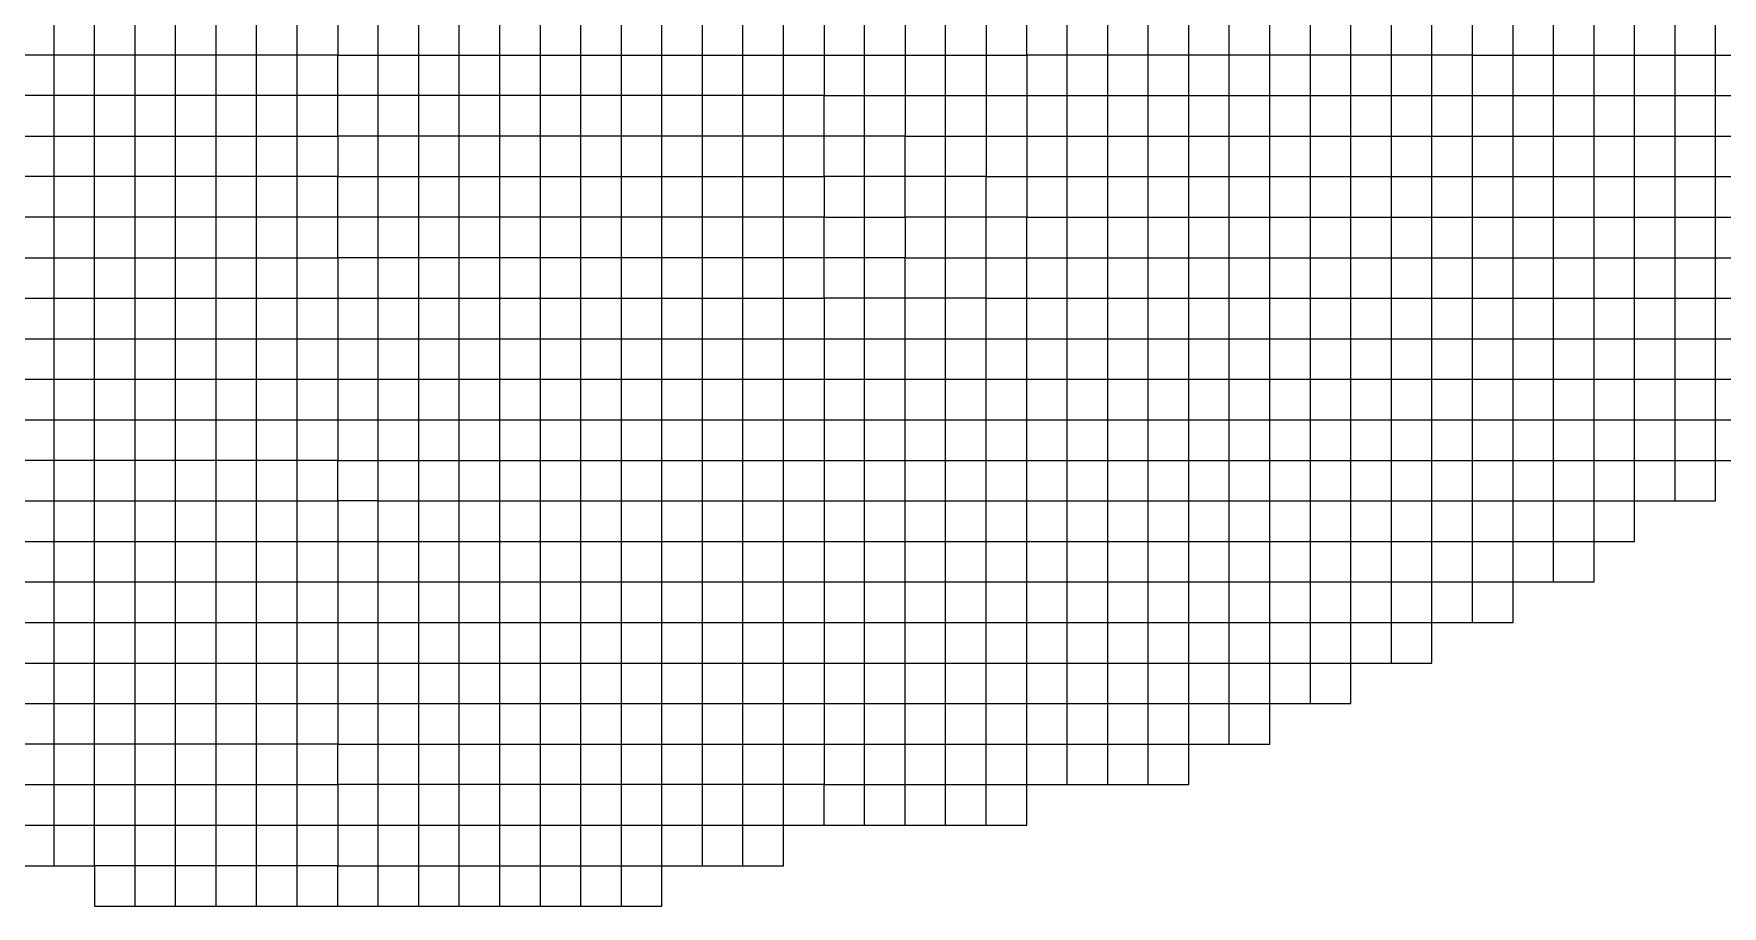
# Model space of a CAD drawing. Header units: millimetres. Extents: x 0 to 841, y 0 to 594.
# Drawn here: x 750.45 to 755.61, y 102.44 to 105.11 of the extents above; entities that cross this region are included whole.
import ezdxf
from ezdxf.enums import TextEntityAlignment as Align

# ---------------------------------------------------------------- set-up
doc = ezdxf.new("R2010")
doc.units = ezdxf.units.MM
doc.layers.add('TEXT', color=255, linetype='Continuous')
doc.styles.add('ECL', font='', dxfattribs={"width": 0.7, "height": 3})
doc.styles.get('ECL').set_extended_font_data('FangSong_GB2312')

# ---------------------------------------------------------------- blocks, each defined once
blk = doc.blocks.new('*U21')
at = {"color": 15, "linetype": 'Continuous'}
for points in [[(-23.43, -4.1885), (-23.2815, -4.1885), (-23.133, -4.1885), (-22.9845, -4.1885), (-22.836, -4.1885), (-22.6875, -4.1885), (-22.539, -4.1885), (-22.3905, -4.1885), (-22.242, -4.1885), (-22.242, -4.337), (-22.0935, -4.337), (-21.945, -4.337), (-21.7965, -4.337), (-21.648, -4.337), (-21.4995, -4.337), (-21.351, -4.337), (-21.2025, -4.337), (-21.054, -4.337), (-20.9055, -4.337), (-20.757, -4.337), (-20.6085, -4.337), (-20.46, -4.337), (-20.46, -4.4855), (-20.3115, -4.4855), (-20.163, -4.4855), (-20.0145, -4.4855), (-19.866, -4.4855), (-19.866, -4.337), (-19.7175, -4.337), (-19.569, -4.337), (-19.4205, -4.337), (-19.272, -4.337), (-19.1235, -4.337), (-18.975, -4.337), (-18.975, -4.1885), (-18.8265, -4.1885), (-18.678, -4.1885), (-18.5295, -4.1885), (-18.381, -4.1885), (-18.2325, -4.1885), (-18.084, -4.1885), (-17.9355, -4.1885), (-17.787, -4.1885), (-17.6385, -4.1885), (-17.49, -4.1885), (-17.3415, -4.1885), (-17.193, -4.1885), (-17.0445, -4.1885)], [(-18.5295, -3.446), (-18.381, -3.446), (-18.2325, -3.446), (-18.084, -3.446), (-17.9355, -3.446), (-17.787, -3.446), (-17.6385, -3.446), (-17.49, -3.446), (-17.3415, -3.446), (-17.193, -3.446), (-17.0445, -3.446)], [(-23.43, -5.822), (-23.2815, -5.822), (-23.133, -5.822), (-22.9845, -5.822), (-22.836, -5.822), (-22.6875, -5.822), (-22.539, -5.822), (-22.3905, -5.822), (-22.242, -5.822), (-22.242, -5.9705), (-22.0935, -5.9705), (-21.945, -5.9705), (-21.7965, -5.9705), (-21.648, -5.9705), (-21.4995, -5.9705), (-21.351, -5.9705), (-21.2025, -5.9705), (-21.054, -5.9705), (-20.9055, -5.9705), (-20.757, -5.9705), (-20.6085, -5.9705), (-20.46, -5.9705), (-20.3115, -5.9705), (-20.163, -5.9705), (-20.0145, -5.9705), (-19.866, -5.9705), (-19.866, -5.822), (-19.7175, -5.822), (-19.569, -5.822), (-19.4205, -5.822), (-19.272, -5.822), (-19.1235, -5.822), (-19.1235, -5.6735), (-19.1235, -5.525), (-19.1235, -5.3765), (-19.1235, -5.228), (-19.1235, -5.0795), (-19.1235, -4.931), (-19.1235, -4.7825), (-19.1235, -4.634), (-19.1235, -4.4855), (-19.1235, -4.337), (-19.1235, -4.1885), (-19.1235, -4.04), (-19.1235, -3.8915), (-19.1235, -3.743)], [(-23.43, -4.04), (-23.2815, -4.04), (-23.133, -4.04), (-22.9845, -4.04), (-22.836, -4.04), (-22.6875, -4.04), (-22.539, -4.04), (-22.3905, -4.04), (-22.242, -4.04), (-22.242, -4.1885), (-22.0935, -4.1885), (-21.945, -4.1885), (-21.7965, -4.1885), (-21.648, -4.1885), (-21.4995, -4.1885), (-21.351, -4.1885), (-21.2025, -4.1885), (-21.054, -4.1885), (-20.9055, -4.1885), (-20.757, -4.1885), (-20.6085, -4.1885), (-20.46, -4.1885), (-20.46, -4.337), (-20.3115, -4.337), (-20.163, -4.337), (-20.0145, -4.337), (-19.866, -4.337), (-19.866, -4.1885), (-19.7175, -4.1885), (-19.569, -4.1885), (-19.4205, -4.1885), (-19.272, -4.1885), (-19.272, -4.04), (-19.1235, -4.04), (-18.975, -4.04), (-18.975, -3.8915), (-18.8265, -3.8915), (-18.678, -3.8915), (-18.5295, -3.8915), (-18.381, -3.8915), (-18.2325, -3.8915), (-18.084, -3.8915)], [(-19.866, -5.9705), (-19.7175, -5.9705), (-19.7175, -5.822), (-19.7175, -5.6735), (-19.7175, -5.525), (-19.7175, -5.3765), (-19.7175, -5.228), (-19.7175, -5.0795), (-19.7175, -4.931), (-19.7175, -4.7825), (-19.7175, -4.634), (-19.7175, -4.4855), (-19.7175, -4.337), (-19.7175, -4.1885), (-19.7175, -4.04), (-19.7175, -3.8915)], [(-21.4995, -6.2675), (-21.4995, -6.119), (-21.4995, -5.9705), (-21.4995, -5.822), (-21.4995, -5.6735), (-21.4995, -5.525), (-21.4995, -5.3765), (-21.4995, -5.228), (-21.4995, -5.0795), (-21.4995, -4.931), (-21.4995, -4.7825), (-21.4995, -4.634), (-21.4995, -4.4855)]]:
    blk.add_lwpolyline(points, dxfattribs=at)
at = {"color": 22, "linetype": 'Continuous'}
for points in [[(-18.084, -3.149), (-17.9355, -3.149), (-17.787, -3.149), (-17.6385, -3.149), (-17.49, -3.149), (-17.3415, -3.149), (-17.193, -3.149), (-17.0445, -3.149)], [(-18.381, -3.2975), (-18.2325, -3.2975), (-18.084, -3.2975), (-17.9355, -3.2975), (-17.787, -3.2975), (-17.6385, -3.2975), (-17.49, -3.2975), (-17.3415, -3.2975), (-17.193, -3.2975), (-17.0445, -3.2975)], [(-23.43, -4.4855), (-23.2815, -4.4855), (-23.133, -4.4855), (-22.9845, -4.4855), (-22.836, -4.4855), (-22.6875, -4.4855), (-22.539, -4.4855), (-22.3905, -4.4855), (-22.242, -4.4855), (-22.242, -4.634), (-22.0935, -4.634), (-21.945, -4.634), (-21.7965, -4.634), (-21.648, -4.634), (-21.4995, -4.634), (-21.351, -4.634), (-21.2025, -4.634), (-21.054, -4.634), (-20.9055, -4.634), (-20.757, -4.634), (-20.6085, -4.634), (-20.46, -4.634), (-20.46, -4.7825), (-20.3115, -4.7825), (-20.163, -4.7825), (-20.0145, -4.7825), (-19.866, -4.7825), (-19.866, -4.634), (-19.7175, -4.634), (-19.569, -4.634), (-19.4205, -4.634), (-19.272, -4.634), (-19.1235, -4.634), (-18.975, -4.634), (-18.975, -4.4855), (-18.8265, -4.4855), (-18.678, -4.4855), (-18.5295, -4.4855), (-18.381, -4.4855), (-18.2325, -4.4855), (-18.084, -4.4855), (-17.9355, -4.4855), (-17.787, -4.4855), (-17.6385, -4.4855), (-17.49, -4.4855), (-17.3415, -4.4855), (-17.193, -4.4855), (-17.0445, -4.4855)], [(-23.43, -4.337), (-23.2815, -4.337), (-23.133, -4.337), (-22.9845, -4.337), (-22.836, -4.337), (-22.6875, -4.337), (-22.539, -4.337), (-22.3905, -4.337), (-22.242, -4.337), (-22.242, -4.4855), (-22.0935, -4.4855), (-21.945, -4.4855), (-21.7965, -4.4855), (-21.648, -4.4855), (-21.4995, -4.4855), (-21.351, -4.4855), (-21.2025, -4.4855), (-21.054, -4.4855), (-20.9055, -4.4855), (-20.757, -4.4855), (-20.6085, -4.4855), (-20.46, -4.4855), (-20.46, -4.634), (-20.3115, -4.634), (-20.163, -4.634), (-20.0145, -4.634), (-19.866, -4.634), (-19.866, -4.4855), (-19.7175, -4.4855), (-19.569, -4.4855), (-19.4205, -4.4855), (-19.272, -4.4855), (-19.1235, -4.4855), (-18.975, -4.4855), (-18.975, -4.337), (-18.8265, -4.337), (-18.678, -4.337), (-18.5295, -4.337), (-18.381, -4.337), (-18.2325, -4.337), (-18.084, -4.337), (-17.9355, -4.337), (-17.787, -4.337), (-17.6385, -4.337), (-17.49, -4.337), (-17.3415, -4.337), (-17.193, -4.337), (-17.0445, -4.337)], [(-22.0935, -4.7825), (-21.945, -4.7825), (-21.7965, -4.7825), (-21.648, -4.7825), (-21.4995, -4.7825), (-21.351, -4.7825), (-21.2025, -4.7825), (-21.054, -4.7825), (-20.9055, -4.7825), (-20.757, -4.7825), (-20.6085, -4.7825), (-20.46, -4.7825), (-20.46, -4.931), (-20.3115, -4.931), (-20.163, -4.931), (-20.0145, -4.931), (-19.866, -4.931), (-19.866, -4.7825), (-19.7175, -4.7825), (-19.569, -4.7825), (-19.4205, -4.7825), (-19.272, -4.7825), (-19.1235, -4.7825), (-18.975, -4.7825), (-18.975, -4.634), (-18.8265, -4.634), (-18.678, -4.634), (-18.5295, -4.634), (-18.381, -4.634), (-18.2325, -4.634), (-18.084, -4.634), (-17.9355, -4.634), (-17.787, -4.634), (-17.6385, -4.634), (-17.49, -4.634), (-17.3415, -4.634), (-17.193, -4.634), (-17.193, -4.4855), (-17.193, -4.337), (-17.193, -4.1885), (-17.193, -4.04), (-17.193, -3.8915), (-17.193, -3.743), (-17.193, -3.5945), (-17.193, -3.446), (-17.193, -3.2975), (-17.193, -3.149), (-17.193, -3.0005)], [(-17.3415, -4.7825), (-17.3415, -4.634), (-17.3415, -4.4855), (-17.3415, -4.337), (-17.3415, -4.1885), (-17.3415, -4.04), (-17.3415, -3.8915), (-17.3415, -3.743), (-17.3415, -3.5945), (-17.3415, -3.446), (-17.3415, -3.2975), (-17.3415, -3.149), (-17.3415, -3.0005), (-17.3415, -2.852), (-17.3415, -2.7035), (-17.3415, -2.555)], [(-23.43, -4.931), (-23.2815, -4.931), (-23.133, -4.931), (-22.9845, -4.931), (-22.836, -4.931), (-22.6875, -4.931), (-22.539, -4.931), (-22.3905, -4.931), (-22.242, -4.931), (-22.242, -5.0795), (-22.0935, -5.0795), (-21.945, -5.0795), (-21.7965, -5.0795), (-21.648, -5.0795), (-21.4995, -5.0795), (-21.351, -5.0795), (-21.2025, -5.0795), (-21.054, -5.0795), (-20.9055, -5.0795), (-20.757, -5.0795), (-20.6085, -5.0795), (-20.46, -5.0795), (-20.46, -5.228), (-20.3115, -5.228), (-20.163, -5.228), (-20.0145, -5.228), (-19.866, -5.228), (-19.866, -5.0795), (-19.7175, -5.0795), (-19.569, -5.0795), (-19.4205, -5.0795), (-19.272, -5.0795), (-19.1235, -5.0795), (-18.975, -5.0795), (-18.975, -4.931), (-18.8265, -4.931), (-18.678, -4.931), (-18.5295, -4.931), (-18.381, -4.931), (-18.2325, -4.931), (-18.084, -4.931), (-17.9355, -4.931), (-17.787, -4.931), (-17.6385, -4.931), (-17.6385, -4.7825), (-17.6385, -4.634), (-17.6385, -4.4855), (-17.6385, -4.337), (-17.6385, -4.1885), (-17.6385, -4.04), (-17.6385, -3.8915), (-17.6385, -3.743), (-17.6385, -3.5945), (-17.6385, -3.446), (-17.6385, -3.2975), (-17.6385, -3.149), (-17.6385, -3.0005)], [(-19.866, -4.04), (-19.866, -3.8915), (-19.7175, -3.8915), (-19.569, -3.8915), (-19.4205, -3.8915), (-19.272, -3.8915), (-19.272, -3.743), (-19.1235, -3.743), (-18.975, -3.743), (-18.975, -3.5945), (-18.8265, -3.5945), (-18.678, -3.5945), (-18.5295, -3.5945), (-18.381, -3.5945), (-18.2325, -3.5945), (-18.084, -3.5945), (-17.9355, -3.5945), (-17.787, -3.5945), (-17.6385, -3.5945), (-17.49, -3.5945), (-17.3415, -3.5945), (-17.193, -3.5945), (-17.0445, -3.5945)], [(-19.272, -4.1885), (-19.1235, -4.1885), (-18.975, -4.1885), (-18.975, -4.04), (-18.8265, -4.04), (-18.678, -4.04), (-18.5295, -4.04), (-18.381, -4.04), (-18.2325, -4.04), (-18.084, -4.04), (-17.9355, -4.04), (-17.787, -4.04), (-17.6385, -4.04), (-17.49, -4.04), (-17.3415, -4.04), (-17.193, -4.04), (-17.0445, -4.04)]]:
    blk.add_lwpolyline(points, dxfattribs=at)
at = {"color": 47, "linetype": 'Continuous'}
for points in [[(-20.9055, -6.119), (-20.9055, -5.9705), (-20.9055, -5.822), (-20.9055, -5.6735), (-20.9055, -5.525), (-20.9055, -5.3765), (-20.9055, -5.228), (-20.9055, -5.0795), (-20.9055, -4.931), (-20.9055, -4.7825), (-20.9055, -4.634), (-20.9055, -4.4855), (-20.9055, -4.337), (-20.9055, -4.1885), (-20.9055, -4.04), (-20.9055, -3.8915), (-20.9055, -3.743), (-20.9055, -3.5945), (-20.9055, -3.446), (-20.9055, -3.2975), (-20.9055, -3.149), (-20.9055, -3.0005)], [(-23.43, -5.9705), (-23.2815, -5.9705), (-23.133, -5.9705), (-22.9845, -5.9705), (-22.836, -5.9705), (-22.6875, -5.9705), (-22.539, -5.9705), (-22.3905, -5.9705), (-22.242, -5.9705), (-22.242, -6.119), (-22.0935, -6.119), (-21.945, -6.119), (-21.7965, -6.119), (-21.648, -6.119), (-21.4995, -6.119), (-21.351, -6.119), (-21.2025, -6.119), (-21.054, -6.119), (-20.9055, -6.119), (-20.757, -6.119), (-20.6085, -6.119), (-20.6085, -5.9705), (-20.6085, -5.822), (-20.6085, -5.6735), (-20.6085, -5.525), (-20.6085, -5.3765), (-20.6085, -5.228), (-20.6085, -5.0795), (-20.6085, -4.931), (-20.6085, -4.7825), (-20.6085, -4.634), (-20.6085, -4.4855), (-20.6085, -4.337)]]:
    blk.add_lwpolyline(points, dxfattribs=at)
at = {"color": 87, "linetype": 'Continuous'}
for points in [[(-21.351, -6.2675), (-21.351, -6.119), (-21.351, -5.9705), (-21.351, -5.822), (-21.351, -5.6735), (-21.351, -5.525), (-21.351, -5.3765), (-21.351, -5.228), (-21.351, -5.0795), (-21.351, -4.931), (-21.351, -4.7825), (-21.351, -4.634), (-21.351, -4.4855), (-21.351, -4.337), (-21.351, -4.1885), (-21.351, -4.04), (-21.351, -3.8915), (-21.351, -3.743), (-21.351, -3.5945), (-21.351, -3.446), (-21.351, -3.2975), (-21.351, -3.149), (-21.351, -3.0005)], [(-21.648, -6.2675), (-21.648, -6.119), (-21.648, -5.9705), (-21.648, -5.822), (-21.648, -5.6735), (-21.648, -5.525), (-21.648, -5.3765), (-21.648, -5.228), (-21.648, -5.0795), (-21.648, -4.931), (-21.648, -4.7825), (-21.648, -4.634), (-21.648, -4.4855), (-21.648, -4.337), (-21.648, -4.1885), (-21.648, -4.04), (-21.648, -3.8915), (-21.648, -3.743), (-21.648, -3.5945), (-21.648, -3.446), (-21.648, -3.2975), (-21.648, -3.149), (-21.648, -3.0005)]]:
    blk.add_lwpolyline(points, dxfattribs=at)
at = {"color": 97, "linetype": 'Continuous'}
for points in [[(-20.757, -4.7825), (-20.757, -4.634), (-20.757, -4.4855), (-20.757, -4.337), (-20.757, -4.1885), (-20.757, -4.04), (-20.757, -3.8915), (-20.757, -3.743), (-20.757, -3.5945), (-20.757, -3.446), (-20.757, -3.2975), (-20.757, -3.149), (-20.757, -3.0005)], [(-20.6085, -4.337), (-20.6085, -4.1885), (-20.6085, -4.04), (-20.6085, -3.8915), (-20.6085, -3.743), (-20.6085, -3.5945), (-20.6085, -3.446), (-20.6085, -3.2975), (-20.6085, -3.149), (-20.6085, -3.0005)], [(-22.9845, -4.4855), (-22.9845, -4.337), (-22.9845, -4.1885), (-22.9845, -4.04), (-22.9845, -3.8915), (-22.9845, -3.743), (-22.9845, -3.5945), (-22.9845, -3.446), (-22.9845, -3.2975), (-22.9845, -3.149), (-22.9845, -3.0005)], [(-23.2815, -4.337), (-23.2815, -4.1885), (-23.2815, -4.04), (-23.2815, -3.8915), (-23.2815, -3.743), (-23.2815, -3.5945), (-23.2815, -3.446), (-23.2815, -3.2975), (-23.2815, -3.149), (-23.2815, -3.0005)], [(-21.4995, -4.4855), (-21.4995, -4.337), (-21.4995, -4.1885), (-21.4995, -4.04), (-21.4995, -3.8915), (-21.4995, -3.743), (-21.4995, -3.5945), (-21.4995, -3.446), (-21.4995, -3.2975), (-21.4995, -3.149), (-21.4995, -3.0005)], [(-21.054, -4.4855), (-21.054, -4.337), (-21.054, -4.1885), (-21.054, -4.04), (-21.054, -3.8915), (-21.054, -3.743), (-21.054, -3.5945), (-21.054, -3.446), (-21.054, -3.2975), (-21.054, -3.149), (-21.054, -3.0005)], [(-21.2025, -4.4855), (-21.2025, -4.337), (-21.2025, -4.1885), (-21.2025, -4.04), (-21.2025, -3.8915), (-21.2025, -3.743), (-21.2025, -3.5945), (-21.2025, -3.446), (-21.2025, -3.2975), (-21.2025, -3.149), (-21.2025, -3.0005)], [(-20.3115, -4.337), (-20.3115, -4.1885), (-20.3115, -4.04), (-20.3115, -3.8915), (-20.3115, -3.743), (-20.3115, -3.5945), (-20.3115, -3.446), (-20.3115, -3.2975), (-20.3115, -3.149), (-20.3115, -3.0005)]]:
    blk.add_lwpolyline(points, dxfattribs=at)
at = {"color": 57, "linetype": 'Continuous'}
blk.add_lwpolyline([(-22.6875, -6.2675), (-22.6875, -6.119), (-22.6875, -5.9705), (-22.6875, -5.822), (-22.6875, -5.6735), (-22.6875, -5.525), (-22.6875, -5.3765), (-22.6875, -5.228), (-22.6875, -5.0795), (-22.6875, -4.931), (-22.6875, -4.7825), (-22.6875, -4.634), (-22.6875, -4.4855), (-22.6875, -4.337), (-22.6875, -4.1885), (-22.6875, -4.04), (-22.6875, -3.8915), (-22.6875, -3.743), (-22.6875, -3.5945), (-22.6875, -3.446), (-22.6875, -3.2975), (-22.6875, -3.149), (-22.6875, -3.0005)], dxfattribs=at)
at = {"color": 77, "linetype": 'Continuous'}
for points in [[(-22.3905, -6.2675), (-22.3905, -6.119), (-22.3905, -5.9705), (-22.3905, -5.822), (-22.3905, -5.6735), (-22.3905, -5.525), (-22.3905, -5.3765), (-22.3905, -5.228), (-22.3905, -5.0795), (-22.3905, -4.931), (-22.3905, -4.7825), (-22.3905, -4.634), (-22.3905, -4.4855), (-22.3905, -4.337), (-22.3905, -4.1885), (-22.3905, -4.04), (-22.3905, -3.8915), (-22.3905, -3.743), (-22.3905, -3.5945), (-22.3905, -3.446), (-22.3905, -3.2975), (-22.3905, -3.149), (-22.3905, -3.0005)], [(-17.787, -4.337), (-17.787, -4.1885), (-17.787, -4.04), (-17.787, -3.8915), (-17.787, -3.743), (-17.787, -3.5945), (-17.787, -3.446), (-17.787, -3.2975), (-17.787, -3.149), (-17.787, -3.0005)]]:
    blk.add_lwpolyline(points, dxfattribs=at)
at = {"color": 86, "linetype": 'Continuous'}
blk.add_lwpolyline([(-23.133, -4.337), (-23.133, -4.1885), (-23.133, -4.04), (-23.133, -3.8915), (-23.133, -3.743), (-23.133, -3.5945), (-23.133, -3.446), (-23.133, -3.2975), (-23.133, -3.149), (-23.133, -3.0005)], dxfattribs=at)
at = {"color": 67, "linetype": 'Continuous'}
blk.add_lwpolyline([(-20.0145, -5.9705), (-20.0145, -5.822), (-20.0145, -5.6735), (-20.0145, -5.525), (-20.0145, -5.3765), (-20.0145, -5.228), (-20.0145, -5.0795), (-20.0145, -4.931), (-20.0145, -4.7825), (-20.0145, -4.634), (-20.0145, -4.4855), (-20.0145, -4.337), (-20.0145, -4.1885), (-20.0145, -4.04), (-20.0145, -3.8915), (-20.0145, -3.743), (-20.0145, -3.5945), (-20.0145, -3.446), (-20.0145, -3.2975), (-20.0145, -3.149), (-20.0145, -3.0005)], dxfattribs=at)
at = {"color": 84, "linetype": 'Continuous'}
for points in [[(-22.836, -4.337), (-22.836, -4.1885), (-22.836, -4.04), (-22.836, -3.8915), (-22.836, -3.743), (-22.836, -3.5945), (-22.836, -3.446), (-22.836, -3.2975), (-22.836, -3.149), (-22.836, -3.0005)], [(-21.945, -5.6735), (-21.945, -5.525), (-21.945, -5.3765), (-21.945, -5.228), (-21.945, -5.0795), (-21.945, -4.931), (-21.945, -4.7825), (-21.945, -4.634), (-21.945, -4.4855), (-21.945, -4.337), (-21.945, -4.1885), (-21.945, -4.04), (-21.945, -3.8915), (-21.945, -3.743), (-21.945, -3.5945), (-21.945, -3.446), (-21.945, -3.2975), (-21.945, -3.149), (-21.945, -3.0005)], [(-21.7965, -5.6735), (-21.7965, -5.525), (-21.7965, -5.3765), (-21.7965, -5.228), (-21.7965, -5.0795), (-21.7965, -4.931), (-21.7965, -4.7825), (-21.7965, -4.634), (-21.7965, -4.4855), (-21.7965, -4.337), (-21.7965, -4.1885), (-21.7965, -4.04), (-21.7965, -3.8915), (-21.7965, -3.743), (-21.7965, -3.5945), (-21.7965, -3.446), (-21.7965, -3.2975), (-21.7965, -3.149), (-21.7965, -3.0005)], [(-19.866, -4.04), (-20.0145, -4.04), (-20.163, -4.04), (-20.163, -3.8915), (-20.3115, -3.8915), (-20.46, -3.8915), (-20.46, -3.743), (-20.6085, -3.743), (-20.757, -3.743), (-20.9055, -3.743), (-21.054, -3.743), (-21.2025, -3.743), (-21.351, -3.743), (-21.4995, -3.743), (-21.648, -3.743), (-21.7965, -3.743), (-21.945, -3.743), (-22.0935, -3.743), (-22.242, -3.743), (-22.242, -3.5945), (-22.3905, -3.5945), (-22.539, -3.5945), (-22.6875, -3.5945), (-22.836, -3.5945), (-22.9845, -3.5945), (-23.133, -3.5945), (-23.2815, -3.5945), (-23.43, -3.5945)], [(-20.163, -4.1885), (-20.163, -4.04), (-20.3115, -4.04), (-20.46, -4.04), (-20.46, -3.8915), (-20.6085, -3.8915), (-20.757, -3.8915), (-20.9055, -3.8915), (-21.054, -3.8915), (-21.2025, -3.8915), (-21.351, -3.8915), (-21.4995, -3.8915), (-21.648, -3.8915), (-21.7965, -3.8915), (-21.945, -3.8915), (-22.0935, -3.8915), (-22.242, -3.8915), (-22.242, -3.743), (-22.3905, -3.743), (-22.539, -3.743), (-22.6875, -3.743), (-22.836, -3.743), (-22.9845, -3.743), (-23.133, -3.743), (-23.2815, -3.743), (-23.43, -3.743)]]:
    blk.add_lwpolyline(points, dxfattribs=at)
at = {"color": 76, "linetype": 'Continuous'}
for points in [[(-22.0935, -6.2675), (-22.0935, -6.119), (-22.0935, -5.9705), (-22.0935, -5.822), (-22.0935, -5.6735), (-22.0935, -5.525), (-22.0935, -5.3765), (-22.0935, -5.228), (-22.0935, -5.0795), (-22.0935, -4.931), (-22.0935, -4.7825), (-22.0935, -4.634), (-22.0935, -4.4855), (-22.0935, -4.337), (-22.0935, -4.1885), (-22.0935, -4.04), (-22.0935, -3.8915), (-22.0935, -3.743), (-22.0935, -3.5945), (-22.0935, -3.446), (-22.0935, -3.2975), (-22.0935, -3.149), (-22.0935, -3.0005)], [(-19.569, -5.228), (-19.569, -5.0795), (-19.569, -4.931), (-19.569, -4.7825), (-19.569, -4.634), (-19.569, -4.4855), (-19.569, -4.337), (-19.569, -4.1885), (-19.569, -4.04), (-19.569, -3.8915), (-19.569, -3.743), (-19.569, -3.5945), (-19.569, -3.446), (-19.569, -3.2975), (-19.569, -3.149), (-19.569, -3.0005)], [(-19.4205, -5.228), (-19.4205, -5.0795), (-19.4205, -4.931), (-19.4205, -4.7825), (-19.4205, -4.634), (-19.4205, -4.4855), (-19.4205, -4.337), (-19.4205, -4.1885), (-19.4205, -4.04), (-19.4205, -3.8915), (-19.4205, -3.743), (-19.4205, -3.5945), (-19.4205, -3.446), (-19.4205, -3.2975), (-19.4205, -3.149), (-19.4205, -3.0005)]]:
    blk.add_lwpolyline(points, dxfattribs=at)
at = {"color": 94, "linetype": 'Continuous'}
blk.add_lwpolyline([(-22.539, -4.337), (-22.539, -4.1885), (-22.539, -4.04), (-22.539, -3.8915), (-22.539, -3.743), (-22.539, -3.5945), (-22.539, -3.446), (-22.539, -3.2975), (-22.539, -3.149), (-22.539, -3.0005)], dxfattribs=at)
at = {"color": 34, "linetype": 'Continuous'}
blk.add_lwpolyline([(-23.43, -3.8915), (-23.2815, -3.8915), (-23.133, -3.8915), (-22.9845, -3.8915), (-22.836, -3.8915), (-22.6875, -3.8915), (-22.539, -3.8915), (-22.3905, -3.8915), (-22.242, -3.8915), (-22.242, -4.04), (-22.0935, -4.04), (-21.945, -4.04), (-21.7965, -4.04), (-21.648, -4.04), (-21.4995, -4.04), (-21.351, -4.04), (-21.2025, -4.04), (-21.054, -4.04), (-20.9055, -4.04), (-20.757, -4.04), (-20.6085, -4.04), (-20.46, -4.04), (-20.46, -4.1885), (-20.3115, -4.1885), (-20.163, -4.1885), (-20.0145, -4.1885), (-19.866, -4.1885), (-19.866, -4.04), (-19.7175, -4.04), (-19.569, -4.04), (-19.4205, -4.04), (-19.272, -4.04), (-19.272, -3.8915), (-19.1235, -3.8915), (-18.975, -3.8915), (-18.975, -3.743), (-18.8265, -3.743), (-18.678, -3.743), (-18.5295, -3.743), (-18.381, -3.743), (-18.2325, -3.743), (-18.084, -3.743), (-17.9355, -3.743)], dxfattribs=at)
at = {"color": 92, "linetype": 'Continuous'}
for points in [[(-19.866, -3.0005), (-19.866, -3.149), (-19.7175, -3.149), (-19.7175, -3.2975), (-19.569, -3.2975), (-19.4205, -3.2975), (-19.272, -3.2975), (-19.1235, -3.2975), (-18.975, -3.2975), (-18.8265, -3.2975), (-18.678, -3.2975), (-18.5295, -3.2975), (-18.5295, -3.149), (-18.5295, -3.0005)], [(-20.163, -3.0005), (-20.163, -3.149), (-20.0145, -3.149), (-19.866, -3.149), (-19.866, -3.2975), (-19.7175, -3.2975), (-19.7175, -3.446), (-19.569, -3.446), (-19.4205, -3.446), (-19.272, -3.446), (-19.1235, -3.446), (-18.975, -3.446), (-18.8265, -3.446), (-18.678, -3.446), (-18.678, -3.2975), (-18.678, -3.149), (-18.678, -3.0005)], [(-22.242, -3.0005), (-22.242, -3.149), (-22.0935, -3.149), (-21.945, -3.149), (-21.7965, -3.149), (-21.648, -3.149), (-21.4995, -3.149), (-21.351, -3.149), (-21.2025, -3.149), (-21.054, -3.149), (-20.9055, -3.149), (-20.757, -3.149), (-20.6085, -3.149), (-20.46, -3.149), (-20.46, -3.2975), (-20.3115, -3.2975), (-20.163, -3.2975), (-20.163, -3.446), (-20.0145, -3.446), (-19.866, -3.446), (-19.866, -3.5945), (-19.7175, -3.5945), (-19.7175, -3.743), (-19.569, -3.743), (-19.4205, -3.743), (-19.272, -3.743), (-19.272, -3.5945), (-19.272, -3.446), (-19.272, -3.2975), (-19.272, -3.149), (-19.272, -3.0005)], [(-20.46, -3.0005), (-20.46, -3.149), (-20.3115, -3.149), (-20.163, -3.149), (-20.163, -3.2975), (-20.0145, -3.2975), (-19.866, -3.2975), (-19.866, -3.446), (-19.7175, -3.446), (-19.7175, -3.5945), (-19.569, -3.5945), (-19.4205, -3.5945), (-19.272, -3.5945), (-19.1235, -3.5945), (-18.975, -3.5945), (-18.975, -3.446), (-18.975, -3.2975), (-18.975, -3.149), (-18.975, -3.0005)], [(-18.084, -3.149), (-18.2325, -3.149), (-18.381, -3.149), (-18.5295, -3.149), (-18.678, -3.149), (-18.8265, -3.149), (-18.975, -3.149), (-19.1235, -3.149), (-19.272, -3.149), (-19.4205, -3.149), (-19.569, -3.149), (-19.7175, -3.149), (-19.7175, -3.0005)], [(-19.7175, -3.8915), (-19.7175, -3.743), (-19.866, -3.743), (-19.866, -3.5945), (-20.0145, -3.5945), (-20.163, -3.5945), (-20.163, -3.446), (-20.3115, -3.446), (-20.46, -3.446), (-20.46, -3.2975), (-20.6085, -3.2975), (-20.757, -3.2975), (-20.9055, -3.2975), (-21.054, -3.2975), (-21.2025, -3.2975), (-21.351, -3.2975), (-21.4995, -3.2975), (-21.648, -3.2975), (-21.7965, -3.2975), (-21.945, -3.2975), (-22.0935, -3.2975), (-22.242, -3.2975), (-22.242, -3.149), (-22.3905, -3.149), (-22.539, -3.149), (-22.6875, -3.149), (-22.836, -3.149), (-22.9845, -3.149), (-23.133, -3.149), (-23.2815, -3.149), (-23.43, -3.149)], [(-23.43, -3.446), (-23.2815, -3.446), (-23.133, -3.446), (-22.9845, -3.446), (-22.836, -3.446), (-22.6875, -3.446), (-22.539, -3.446), (-22.3905, -3.446), (-22.242, -3.446), (-22.242, -3.5945), (-22.0935, -3.5945), (-21.945, -3.5945), (-21.7965, -3.5945), (-21.648, -3.5945), (-21.4995, -3.5945), (-21.351, -3.5945), (-21.2025, -3.5945), (-21.054, -3.5945), (-20.9055, -3.5945), (-20.757, -3.5945), (-20.6085, -3.5945), (-20.46, -3.5945), (-20.46, -3.743), (-20.3115, -3.743), (-20.163, -3.743), (-20.163, -3.8915), (-20.0145, -3.8915), (-19.866, -3.8915), (-19.866, -3.743), (-20.0145, -3.743), (-20.163, -3.743), (-20.163, -3.5945), (-20.3115, -3.5945), (-20.46, -3.5945), (-20.46, -3.446), (-20.6085, -3.446), (-20.757, -3.446), (-20.9055, -3.446), (-21.054, -3.446), (-21.2025, -3.446), (-21.351, -3.446), (-21.4995, -3.446), (-21.648, -3.446), (-21.7965, -3.446), (-21.945, -3.446), (-22.0935, -3.446), (-22.242, -3.446), (-22.242, -3.2975), (-22.3905, -3.2975), (-22.539, -3.2975), (-22.6875, -3.2975), (-22.836, -3.2975), (-22.9845, -3.2975), (-23.133, -3.2975), (-23.2815, -3.2975), (-23.43, -3.2975)]]:
    blk.add_lwpolyline(points, dxfattribs=at)
at = {"color": 82, "linetype": 'Continuous'}
for points in [[(-19.1235, -3.743), (-19.1235, -3.5945), (-19.1235, -3.446), (-19.1235, -3.2975), (-19.1235, -3.149), (-19.1235, -3.0005), (-19.1235, -2.852), (-19.1235, -2.7035), (-19.1235, -2.555), (-19.1235, -2.4065), (-19.1235, -2.258), (-19.1235, -2.1095), (-19.1235, -1.961), (-19.1235, -1.8125), (-19.1235, -1.664), (-19.1235, -1.5155), (-19.1235, -1.367), (-19.1235, -1.2185), (-19.1235, -1.07), (-19.1235, -0.9215), (-19.1235, -0.773)], [(-18.8265, -3.5945), (-18.8265, -3.446), (-18.8265, -3.2975), (-18.8265, -3.149), (-18.8265, -3.0005), (-18.8265, -2.852), (-18.8265, -2.7035), (-18.8265, -2.555), (-18.8265, -2.4065), (-18.8265, -2.258), (-18.8265, -2.1095), (-18.8265, -1.961), (-18.8265, -1.8125), (-18.8265, -1.664), (-18.8265, -1.5155), (-18.8265, -1.367), (-18.8265, -1.2185), (-18.8265, -1.07), (-18.8265, -0.9215), (-18.8265, -0.773)]]:
    blk.add_lwpolyline(points, dxfattribs=at)
at = {"color": 74, "linetype": 'Continuous'}
for points in [[(-18.678, -3.5945), (-18.678, -3.446), (-18.5295, -3.446), (-18.5295, -3.2975), (-18.381, -3.2975), (-18.381, -3.149), (-18.381, -3.0005), (-18.381, -2.852), (-18.381, -2.7035), (-18.381, -2.555), (-18.381, -2.4065), (-18.381, -2.258), (-18.381, -2.1095), (-18.381, -1.961), (-18.381, -1.8125), (-18.381, -1.664), (-18.381, -1.5155), (-18.381, -1.367), (-18.381, -1.2185), (-18.381, -1.07), (-18.381, -0.9215), (-18.381, -0.773)], [(-18.2325, -3.743), (-18.2325, -3.5945), (-18.2325, -3.446), (-18.2325, -3.2975), (-18.2325, -3.149), (-18.2325, -3.0005), (-18.2325, -2.852), (-18.2325, -2.7035), (-18.2325, -2.555), (-18.2325, -2.4065), (-18.2325, -2.258), (-18.2325, -2.1095), (-18.2325, -1.961), (-18.2325, -1.8125), (-18.2325, -1.664), (-18.2325, -1.5155), (-18.2325, -1.367), (-18.2325, -1.2185), (-18.2325, -1.07), (-18.2325, -0.9215), (-18.2325, -0.773)], [(-18.084, -4.337), (-18.084, -4.1885), (-18.084, -4.04), (-18.084, -3.8915), (-18.084, -3.743), (-18.084, -3.5945), (-18.084, -3.446), (-18.084, -3.2975), (-18.084, -3.149), (-18.084, -3.0005)]]:
    blk.add_lwpolyline(points, dxfattribs=at)
at = {"color": 66, "linetype": 'Continuous'}
blk.add_lwpolyline([(-17.9355, -4.337), (-17.9355, -4.1885), (-17.9355, -4.04), (-17.9355, -3.8915), (-17.9355, -3.743), (-17.9355, -3.5945), (-17.9355, -3.446), (-17.9355, -3.2975), (-17.9355, -3.149), (-17.9355, -3.0005)], dxfattribs=at)
at = {"color": 13, "linetype": 'Continuous'}
for points in [[(-23.43, -4.7825), (-23.2815, -4.7825), (-23.133, -4.7825), (-22.9845, -4.7825), (-22.836, -4.7825), (-22.6875, -4.7825), (-22.539, -4.7825), (-22.3905, -4.7825), (-22.242, -4.7825), (-22.242, -4.931), (-22.0935, -4.931), (-21.945, -4.931), (-21.7965, -4.931), (-21.648, -4.931), (-21.4995, -4.931), (-21.351, -4.931), (-21.2025, -4.931), (-21.054, -4.931), (-20.9055, -4.931), (-20.757, -4.931), (-20.6085, -4.931), (-20.46, -4.931), (-20.46, -5.0795), (-20.3115, -5.0795), (-20.163, -5.0795), (-20.0145, -5.0795), (-19.866, -5.0795), (-19.866, -4.931), (-19.7175, -4.931), (-19.569, -4.931), (-19.4205, -4.931), (-19.272, -4.931), (-19.1235, -4.931), (-18.975, -4.931), (-18.975, -4.7825), (-18.8265, -4.7825), (-18.678, -4.7825), (-18.5295, -4.7825), (-18.381, -4.7825), (-18.2325, -4.7825), (-18.084, -4.7825), (-17.9355, -4.7825), (-17.787, -4.7825), (-17.6385, -4.7825), (-17.49, -4.7825), (-17.3415, -4.7825), (-17.193, -4.7825), (-17.193, -4.634), (-17.0445, -4.634)], [(-17.49, -3.446), (-17.49, -3.2975), (-17.49, -3.149), (-17.49, -3.0005), (-17.49, -2.852), (-17.49, -2.7035)], [(-18.381, -5.3765), (-18.381, -5.228), (-18.381, -5.0795), (-18.381, -4.931), (-18.381, -4.7825), (-18.381, -4.634), (-18.381, -4.4855), (-18.381, -4.337), (-18.381, -4.1885), (-18.381, -4.04), (-18.381, -3.8915), (-18.381, -3.743), (-18.381, -3.5945), (-18.381, -3.446), (-18.381, -3.2975)], [(-20.46, -5.9705), (-20.46, -5.822), (-20.6085, -5.822), (-20.757, -5.822), (-20.9055, -5.822), (-21.054, -5.822), (-21.2025, -5.822), (-21.351, -5.822), (-21.4995, -5.822), (-21.648, -5.822), (-21.7965, -5.822), (-21.945, -5.822), (-22.0935, -5.822), (-22.242, -5.822), (-22.242, -5.6735), (-22.3905, -5.6735), (-22.539, -5.6735), (-22.6875, -5.6735), (-22.836, -5.6735), (-22.9845, -5.6735), (-23.133, -5.6735), (-23.2815, -5.6735), (-23.43, -5.6735)], [(-23.43, -5.525), (-23.2815, -5.525), (-23.133, -5.525), (-22.9845, -5.525), (-22.836, -5.525), (-22.6875, -5.525), (-22.539, -5.525), (-22.3905, -5.525), (-22.242, -5.525), (-22.242, -5.6735), (-22.0935, -5.6735), (-21.945, -5.6735), (-21.7965, -5.6735), (-21.648, -5.6735), (-21.4995, -5.6735), (-21.351, -5.6735), (-21.2025, -5.6735), (-21.054, -5.6735), (-20.9055, -5.6735), (-20.757, -5.6735), (-20.6085, -5.6735), (-20.46, -5.6735), (-20.46, -5.822), (-20.3115, -5.822), (-20.163, -5.822), (-20.0145, -5.822), (-19.866, -5.822), (-19.866, -5.6735), (-19.7175, -5.6735), (-19.569, -5.6735), (-19.4205, -5.6735), (-19.272, -5.6735), (-19.1235, -5.6735), (-18.975, -5.6735), (-18.975, -5.525), (-18.8265, -5.525), (-18.678, -5.525), (-18.5295, -5.525), (-18.5295, -5.3765), (-18.5295, -5.228), (-18.5295, -5.0795), (-18.5295, -4.931), (-18.5295, -4.7825), (-18.5295, -4.634), (-18.5295, -4.4855), (-18.5295, -4.337), (-18.5295, -4.1885), (-18.5295, -4.04), (-18.5295, -3.8915), (-18.5295, -3.743), (-18.5295, -3.5945), (-18.5295, -3.446)], [(-23.43, -5.228), (-23.2815, -5.228), (-23.133, -5.228), (-22.9845, -5.228), (-22.836, -5.228), (-22.6875, -5.228), (-22.539, -5.228), (-22.3905, -5.228), (-22.242, -5.228), (-22.242, -5.3765), (-22.0935, -5.3765), (-21.945, -5.3765), (-21.7965, -5.3765), (-21.648, -5.3765), (-21.4995, -5.3765), (-21.351, -5.3765), (-21.2025, -5.3765), (-21.054, -5.3765), (-20.9055, -5.3765), (-20.757, -5.3765), (-20.6085, -5.3765), (-20.46, -5.3765), (-20.46, -5.525), (-20.3115, -5.525), (-20.163, -5.525), (-20.0145, -5.525), (-19.866, -5.525), (-19.866, -5.3765), (-19.7175, -5.3765), (-19.569, -5.3765), (-19.4205, -5.3765), (-19.272, -5.3765), (-19.1235, -5.3765), (-18.975, -5.3765), (-18.975, -5.228), (-18.8265, -5.228), (-18.678, -5.228), (-18.5295, -5.228), (-18.381, -5.228), (-18.2325, -5.228), (-18.084, -5.228), (-17.9355, -5.228), (-17.9355, -5.0795), (-17.9355, -4.931), (-17.9355, -4.7825), (-17.9355, -4.634), (-17.9355, -4.4855), (-17.9355, -4.337)], [(-18.975, -5.6735), (-18.8265, -5.6735), (-18.8265, -5.525), (-18.8265, -5.3765), (-18.8265, -5.228), (-18.8265, -5.0795), (-18.8265, -4.931), (-18.8265, -4.7825), (-18.8265, -4.634), (-18.8265, -4.4855), (-18.8265, -4.337), (-18.8265, -4.1885), (-18.8265, -4.04), (-18.8265, -3.8915), (-18.8265, -3.743), (-18.8265, -3.5945)], [(-18.678, -5.525), (-18.678, -5.3765), (-18.678, -5.228), (-18.678, -5.0795), (-18.678, -4.931), (-18.678, -4.7825), (-18.678, -4.634), (-18.678, -4.4855), (-18.678, -4.337), (-18.678, -4.1885), (-18.678, -4.04), (-18.678, -3.8915), (-18.678, -3.743), (-18.678, -3.5945)], [(-23.43, -5.3765), (-23.2815, -5.3765), (-23.133, -5.3765), (-22.9845, -5.3765), (-22.836, -5.3765), (-22.6875, -5.3765), (-22.539, -5.3765), (-22.3905, -5.3765), (-22.242, -5.3765), (-22.242, -5.525), (-22.0935, -5.525), (-21.945, -5.525), (-21.7965, -5.525), (-21.648, -5.525), (-21.4995, -5.525), (-21.351, -5.525), (-21.2025, -5.525), (-21.054, -5.525), (-20.9055, -5.525), (-20.757, -5.525), (-20.6085, -5.525), (-20.46, -5.525), (-20.46, -5.6735), (-20.3115, -5.6735), (-20.163, -5.6735), (-20.0145, -5.6735), (-19.866, -5.6735), (-19.866, -5.525), (-19.7175, -5.525), (-19.569, -5.525), (-19.4205, -5.525), (-19.272, -5.525), (-19.1235, -5.525), (-18.975, -5.525), (-18.975, -5.3765), (-18.8265, -5.3765), (-18.678, -5.3765), (-18.5295, -5.3765), (-18.381, -5.3765), (-18.2325, -5.3765), (-18.2325, -5.228), (-18.2325, -5.0795), (-18.2325, -4.931), (-18.2325, -4.7825), (-18.2325, -4.634), (-18.2325, -4.4855), (-18.2325, -4.337), (-18.2325, -4.1885), (-18.2325, -4.04), (-18.2325, -3.8915), (-18.2325, -3.743)], [(-20.163, -5.9705), (-20.163, -5.822), (-20.163, -5.6735), (-20.163, -5.525), (-20.163, -5.3765), (-20.163, -5.228), (-20.163, -5.0795), (-20.163, -4.931), (-20.163, -4.7825), (-20.163, -4.634), (-20.163, -4.4855), (-20.163, -4.337), (-20.163, -4.1885)], [(-23.43, -5.0795), (-23.2815, -5.0795), (-23.133, -5.0795), (-22.9845, -5.0795), (-22.836, -5.0795), (-22.6875, -5.0795), (-22.539, -5.0795), (-22.3905, -5.0795), (-22.242, -5.0795), (-22.242, -5.228), (-22.0935, -5.228), (-21.945, -5.228), (-21.7965, -5.228), (-21.648, -5.228), (-21.4995, -5.228), (-21.351, -5.228), (-21.2025, -5.228), (-21.054, -5.228), (-20.9055, -5.228), (-20.757, -5.228), (-20.6085, -5.228), (-20.46, -5.228), (-20.46, -5.3765), (-20.3115, -5.3765), (-20.163, -5.3765), (-20.0145, -5.3765), (-19.866, -5.3765), (-19.866, -5.228), (-19.7175, -5.228), (-19.569, -5.228), (-19.4205, -5.228), (-19.272, -5.228), (-19.1235, -5.228), (-18.975, -5.228), (-18.975, -5.0795), (-18.8265, -5.0795), (-18.678, -5.0795), (-18.5295, -5.0795), (-18.381, -5.0795), (-18.2325, -5.0795), (-18.084, -5.0795), (-17.9355, -5.0795), (-17.787, -5.0795), (-17.6385, -5.0795), (-17.6385, -4.931), (-17.49, -4.931), (-17.49, -4.7825), (-17.49, -4.634), (-17.49, -4.4855), (-17.49, -4.337)], [(-23.43, -6.119), (-23.2815, -6.119), (-23.133, -6.119), (-23.133, -6.2675), (-22.9845, -6.2675), (-22.836, -6.2675), (-22.6875, -6.2675), (-22.539, -6.2675), (-22.3905, -6.2675), (-22.242, -6.2675), (-22.0935, -6.2675), (-21.945, -6.2675), (-21.7965, -6.2675), (-21.648, -6.2675), (-21.4995, -6.2675), (-21.351, -6.2675), (-21.2025, -6.2675), (-21.054, -6.2675), (-21.054, -6.119), (-21.054, -5.9705), (-21.054, -5.822), (-21.054, -5.6735), (-21.054, -5.525), (-21.054, -5.3765), (-21.054, -5.228), (-21.054, -5.0795), (-21.054, -4.931), (-21.054, -4.7825), (-21.054, -4.634), (-21.054, -4.4855)], [(-22.242, -6.2675), (-22.242, -6.119), (-22.3905, -6.119), (-22.539, -6.119), (-22.6875, -6.119), (-22.836, -6.119), (-22.9845, -6.119), (-23.133, -6.119), (-23.133, -5.9705), (-23.133, -5.822), (-23.133, -5.6735), (-23.133, -5.525), (-23.133, -5.3765), (-23.133, -5.228), (-23.133, -5.0795), (-23.133, -4.931), (-23.133, -4.7825), (-23.133, -4.634), (-23.133, -4.4855), (-23.133, -4.337)], [(-22.836, -6.2675), (-22.836, -6.119), (-22.836, -5.9705), (-22.836, -5.822), (-22.836, -5.6735), (-22.836, -5.525), (-22.836, -5.3765), (-22.836, -5.228), (-22.836, -5.0795), (-22.836, -4.931), (-22.836, -4.7825), (-22.836, -4.634), (-22.836, -4.4855), (-22.836, -4.337)], [(-22.539, -6.2675), (-22.539, -6.119), (-22.539, -5.9705), (-22.539, -5.822), (-22.539, -5.6735), (-22.539, -5.525), (-22.539, -5.3765), (-22.539, -5.228), (-22.539, -5.0795), (-22.539, -4.931), (-22.539, -4.7825), (-22.539, -4.634), (-22.539, -4.4855), (-22.539, -4.337)], [(-20.3115, -5.9705), (-20.3115, -5.822), (-20.3115, -5.6735), (-20.3115, -5.525), (-20.3115, -5.3765), (-20.3115, -5.228), (-20.3115, -5.0795), (-20.3115, -4.931), (-20.3115, -4.7825), (-20.3115, -4.634), (-20.3115, -4.4855), (-20.3115, -4.337)], [(-18.084, -5.228), (-18.084, -5.0795), (-18.084, -4.931), (-18.084, -4.7825), (-18.084, -4.634), (-18.084, -4.4855), (-18.084, -4.337)], [(-17.787, -5.0795), (-17.787, -4.931), (-17.787, -4.7825), (-17.787, -4.634), (-17.787, -4.4855), (-17.787, -4.337)], [(-22.9845, -6.2675), (-22.9845, -6.119), (-22.9845, -5.9705), (-22.9845, -5.822), (-22.9845, -5.6735), (-22.9845, -5.525), (-22.9845, -5.3765), (-22.9845, -5.228), (-22.9845, -5.0795), (-22.9845, -4.931), (-22.9845, -4.7825), (-22.9845, -4.634), (-22.9845, -4.4855)], [(-21.2025, -6.2675), (-21.2025, -6.119), (-21.2025, -5.9705), (-21.2025, -5.822), (-21.2025, -5.6735), (-21.2025, -5.525), (-21.2025, -5.3765), (-21.2025, -5.228), (-21.2025, -5.0795), (-21.2025, -4.931), (-21.2025, -4.7825), (-21.2025, -4.634), (-21.2025, -4.4855)], [(-22.0935, -4.7825), (-22.242, -4.7825), (-22.242, -4.634), (-22.3905, -4.634), (-22.539, -4.634), (-22.6875, -4.634), (-22.836, -4.634), (-22.9845, -4.634), (-23.133, -4.634), (-23.2815, -4.634), (-23.43, -4.634), (-23.5785, -4.634)], [(-19.569, -5.822), (-19.569, -5.6735), (-19.569, -5.525), (-19.569, -5.3765), (-19.569, -5.228)], [(-19.4205, -5.822), (-19.4205, -5.6735), (-19.4205, -5.525), (-19.4205, -5.3765), (-19.4205, -5.228)], [(-19.272, -5.822), (-19.272, -5.6735), (-19.272, -5.525), (-19.272, -5.3765), (-19.272, -5.228)], [(-21.7965, -6.2675), (-21.7965, -6.119), (-21.7965, -5.9705), (-21.7965, -5.822), (-21.7965, -5.6735)]]:
    blk.add_lwpolyline(points, dxfattribs=at)
at = {"color": 26, "linetype": 'Continuous'}
for points in [[(-17.49, -4.337), (-17.49, -4.1885), (-17.49, -4.04), (-17.49, -3.8915), (-17.49, -3.743), (-17.49, -3.5945), (-17.49, -3.446)], [(-18.084, -3.8915), (-17.9355, -3.8915), (-17.787, -3.8915), (-17.6385, -3.8915), (-17.49, -3.8915), (-17.3415, -3.8915), (-17.193, -3.8915), (-17.0445, -3.8915), (-16.896, -3.8915)], [(-19.272, -5.228), (-19.272, -5.0795), (-19.272, -4.931), (-19.272, -4.7825), (-19.272, -4.634), (-19.272, -4.4855), (-19.272, -4.337), (-19.272, -4.1885)]]:
    blk.add_lwpolyline(points, dxfattribs=at)
at = {"color": 246, "linetype": 'Continuous'}
blk.add_lwpolyline([(-17.9355, -3.743), (-17.787, -3.743), (-17.6385, -3.743), (-17.49, -3.743), (-17.3415, -3.743), (-17.193, -3.743), (-17.0445, -3.743), (-16.896, -3.743)], dxfattribs=at)
at = {"color": 20, "linetype": 'Continuous'}
blk.add_lwpolyline([(-23.2815, -6.119), (-23.2815, -5.9705), (-23.2815, -5.822), (-23.2815, -5.6735), (-23.2815, -5.525), (-23.2815, -5.3765), (-23.2815, -5.228), (-23.2815, -5.0795), (-23.2815, -4.931), (-23.2815, -4.7825), (-23.2815, -4.634), (-23.2815, -4.4855), (-23.2815, -4.337)], dxfattribs=at)
at = {"color": 240, "linetype": 'Continuous'}
blk.add_lwpolyline([(-20.757, -6.119), (-20.757, -5.9705), (-20.757, -5.822), (-20.757, -5.6735), (-20.757, -5.525), (-20.757, -5.3765), (-20.757, -5.228), (-20.757, -5.0795), (-20.757, -4.931), (-20.757, -4.7825)], dxfattribs=at)
at = {"color": 25, "linetype": 'Continuous'}
blk.add_lwpolyline([(-21.945, -6.2675), (-21.945, -6.119), (-21.945, -5.9705), (-21.945, -5.822), (-21.945, -5.6735)], dxfattribs=at)
blk = doc.blocks.new('XXDAFRAM-CH-HENG-A1')
at = {"layer": 'TEXT', "xscale": 0.8333333333339397, "yscale": 0.8333333333334849, "zscale": 0.8333333333333334}
blk.add_blockref('*U21', (769.9168, 107.6677), dxfattribs=at)
at = {"linetype": 'Continuous', "style": 'ECL', "width": 0.7}
for tag, height, p in [('DESIGNSTATUS', 3.5, (818.8528, 76.5743)), ('DESIGNSTATUS', 3.5, (818.8528, 76.5743)), ('ENDESIGNSTATUS', 3.5, (818.8897, 70.8893)), ('ENDESIGNSTATUS', 3.5, (818.8897, 70.8893)), ('O', 4, (784.75, 63.4599)), ('G', 4, (821.75, 63.4599)), ('V', 4, (778.5833, 63.4599)), ('L', 4, (790.9167, 63.4599)), ('N', 4, (797.0833, 63.4599)), ('D', 4, (809.4167, 63.4599)), ('W', 4, (815.5833, 63.4599)), ('VEREN40', 4, (827.8219, 63.3019)), ('DWGNAME1', 5, (768.7623, 48.8062)), ('DWGENAME1', 5, (768.9787, 42.7067)), ('DWGNAME', 5, (768.7334, 42.4248)), ('DWGNAME2', 5, (769.1147, 35.2699)), ('DWGENAME', 5, (769.2391, 35.3086)), ('DWGENAME2', 5, (769.396, 28.8107)), ('DWGNO', 5, (758.8104, 15.1389)), ('VEREN40', 4, (825.7732, 15.2229))]:
    blk.add_attdef(tag, text='', height=height, dxfattribs=at).set_placement(p, align=Align.MIDDLE)
at = {"style": 'ECL', "width": 0.7, "flags": 1}
for p in [(697.3889, 48.2777), (697.3889, 40.2777), (697.3889, 32.2777), (697.3889, 24.2777)]:
    blk.add_attdef('DATE', text='', height=5, dxfattribs=at).set_placement(p, align=Align.MIDDLE)
for tag, p in [('SJ1', (666.5556, 44.2777)), ('JH', (666.5556, 36.2777)), ('SH1', (666.5556, 28.2777)), ('PZ', (666.5556, 20.2778)), ('BL', (666.5556, 10))]:
    blk.add_attdef(tag, p, '', height=5, dxfattribs=at)

msp = doc.modelspace()

# ---------------------------------------------------------------- block references
msp.add_blockref('XXDAFRAM-CH-HENG-A1', (0, 0))

doc.saveas('drawing.dxf')
